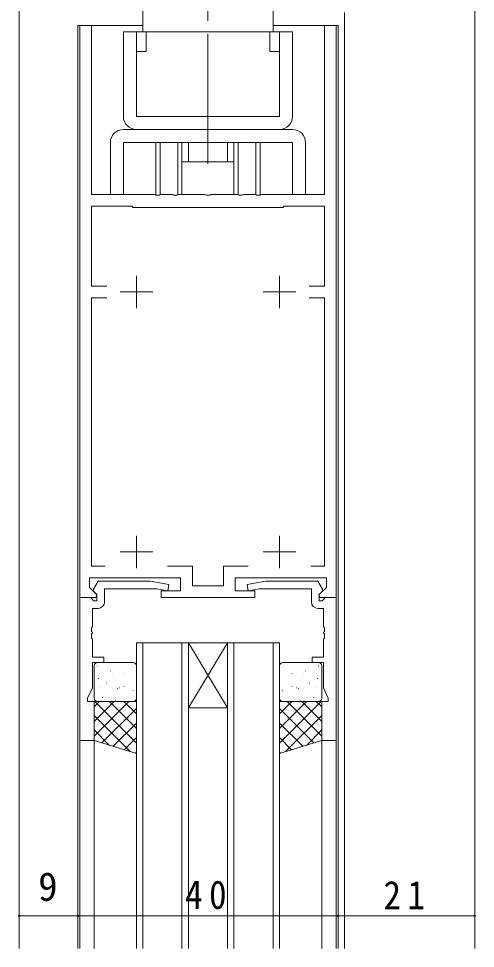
# Model space of a CAD drawing. Units: millimetres, scale not verified. Extents: x -567 to 567, y -403 to 403.
# Drawn here: x -462.8 to -392.6, y -73.5 to 69.6 of the extents above; entities that cross this region are included whole.
import ezdxf
from ezdxf.enums import TextEntityAlignment as Align

# ---------------------------------------------------------------- set-up
doc = ezdxf.new("R2010")
doc.units = ezdxf.units.MM
doc.header["$LTSCALE"] = 2
doc.linetypes.add('USER2', pattern=[13, 10, -1, 1, -1])
for name, color, linetype, lineweight in [('0-3_YKK_11', 7, 'Continuous', 18), ('0-4_YKK_12', 2, 'Continuous', 18), ('0-5_YKK_13', 4, 'Continuous', 18), ('0-6_YKK_D', 6, 'Continuous', 18)]:
    doc.layers.add(name, color=color, linetype=linetype, lineweight=lineweight)
doc.styles.add('ＭＳ ゴシック', font='')
doc.styles.get('ＭＳ ゴシック').set_extended_font_data('MS Gothic')

msp = doc.modelspace()

# ---------------------------------------------------------------- linework, layer by layer
at = {"layer": '0-3_YKK_11'}
for p, q in [((-453.426, 68.5), (-451.626, 68.5)), ((-453.426, -19.5), (-453.426, 68.5)), ((-451.626, 68.5), (-451.626, 42.5)), ((-415.826, 68.5), (-414.026, 68.5)), ((-415.826, 42.5), (-415.826, 68.5)), ((-414.026, 68.5), (-414.026, -19.5)), ((-451.626, 42.5), (-441.934, 42.5)), ((-441.934, 42.5), (-441.751, 42.38)), ((-441.751, 42.38), (-441.201, 42.38)), ((-441.201, 42.38), (-441.018, 42.5)), ((-441.018, 42.5), (-439.184, 42.5)), ((-439.184, 42.5), (-439.001, 42.38)), ((-439.001, 42.38), (-438.451, 42.38)), ((-438.451, 42.38), (-438.268, 42.5)), ((-438.268, 42.5), (-434.184, 42.5)), ((-434.184, 42.5), (-434.001, 42.38)), ((-434.001, 42.38), (-433.451, 42.38)), ((-433.451, 42.38), (-433.268, 42.5)), ((-433.268, 42.5), (-429.184, 42.5)), ((-429.184, 42.5), (-429.001, 42.38)), ((-429.001, 42.38), (-428.451, 42.38)), ((-428.451, 42.38), (-428.268, 42.5)), ((-428.268, 42.5), (-426.434, 42.5)), ((-426.434, 42.5), (-426.251, 42.38)), ((-426.251, 42.38), (-425.701, 42.38)), ((-425.701, 42.38), (-425.518, 42.5)), ((-425.518, 42.5), (-415.826, 42.5)), ((-451.626, 40.7), (-451.626, 28.4)), ((-445.426, 40.7), (-451.626, 40.7)), ((-445.226, 40.5), (-445.426, 40.7)), ((-422.226, 40.5), (-445.226, 40.5)), ((-422.026, 40.7), (-422.226, 40.5)), ((-415.826, 40.7), (-422.026, 40.7)), ((-415.826, 28.4), (-415.826, 40.7)), ((-444.726, 25), (-444.726, 30)), ((-422.726, 25), (-422.726, 30)), ((-451.626, 28.4), (-449.297, 28.4)), ((-442.226, 27.5), (-447.226, 27.5)), ((-420.226, 27.5), (-425.226, 27.5)), ((-418.155, 28.4), (-415.826, 28.4)), ((-451.626, 26.6), (-451.626, -14.7)), ((-449.297, 26.6), (-451.626, 26.6)), ((-415.826, 26.6), (-418.155, 26.6)), ((-415.826, -14.7), (-415.826, 26.6)), ((-444.726, -15), (-444.726, -10)), ((-422.726, -15), (-422.726, -10)), ((-442.226, -12.5), (-447.226, -12.5)), ((-420.226, -12.5), (-425.226, -12.5)), ((-451.626, -14.7), (-449.528, -14.7)), ((-439.924, -14.7), (-436.126, -14.7)), ((-436.126, -14.7), (-436.126, -17.7)), ((-431.326, -14.7), (-427.528, -14.7)), ((-431.326, -17.7), (-431.326, -14.7)), ((-417.924, -14.7), (-415.826, -14.7)), ((-417.924, -14.7), (-415.826, -14.7)), ((-451.926, -16.5), (-451.926, -17.976)), ((-437.926, -16.5), (-451.926, -16.5)), ((-451.326, -18.212), (-450.626, -17)), ((-450.626, -17), (-442.618, -17)), ((-442.618, -17), (-439.739, -17.508)), ((-437.926, -18.5), (-437.926, -16.5)), ((-429.526, -16.5), (-429.526, -18.5)), ((-415.526, -16.5), (-429.526, -16.5)), ((-424.834, -17), (-427.713, -17.508)), ((-416.826, -17), (-424.834, -17)), ((-416.126, -18.212), (-416.826, -17)), ((-415.526, -17.976), (-415.526, -16.5)), ((-451.926, -17.976), (-450.79, -19.112)), ((-451.326, -18.55), (-451.326, -18.212)), ((-450.826, -19.05), (-451.326, -18.55)), ((-449.626, -18.2), (-449.626, -20.2)), ((-441.571, -18.2), (-449.626, -18.2)), ((-439.913, -18.492), (-441.571, -18.2)), ((-440.926, -18.5), (-437.926, -18.5)), ((-440.926, -19.5), (-440.926, -18.5)), ((-439.739, -17.508), (-439.913, -18.492)), ((-436.126, -17.7), (-431.326, -17.7)), ((-429.526, -18.5), (-426.526, -18.5)), ((-427.713, -17.508), (-427.539, -18.492)), ((-427.539, -18.492), (-425.881, -18.2)), ((-426.526, -18.5), (-426.526, -19.5)), ((-425.881, -18.2), (-417.826, -18.2)), ((-417.826, -18.2), (-417.826, -20.2)), ((-416.662, -19.112), (-415.526, -17.976)), ((-416.626, -19.05), (-416.126, -18.55)), ((-416.126, -18.55), (-416.126, -18.212)), ((-450.95, -19.5), (-453.426, -19.5)), ((-453.426, -19.5), (-451.796, -19.5)), ((-453.426, -41.5), (-453.426, -19.5)), ((-451.796, -19.5), (-451.496, -19.8)), ((-451.496, -19.8), (-451.296, -20)), ((-451.296, -20), (-450.826, -20)), ((-450.79, -19.112), (-450.95, -19.5)), ((-450.826, -20), (-450.826, -19.05)), ((-426.526, -19.5), (-440.926, -19.5)), ((-416.502, -19.5), (-416.662, -19.112)), ((-416.626, -20), (-416.626, -19.05)), ((-416.156, -20), (-416.626, -20)), ((-414.026, -19.5), (-416.502, -19.5)), ((-415.956, -19.8), (-416.156, -20)), ((-415.656, -19.5), (-415.956, -19.8)), ((-414.026, -19.5), (-415.656, -19.5)), ((-414.026, -41.5), (-414.026, -19.5)), ((-451.496, -21.2), (-451.496, -23.992)), ((-450.626, -21.2), (-451.496, -21.2)), ((-416.826, -21.2), (-415.956, -21.2)), ((-415.956, -21.2), (-415.956, -23.992)), ((-451.496, -23.992), (-451.616, -24.175)), ((-451.616, -24.175), (-451.616, -24.725)), ((-415.956, -23.992), (-415.836, -24.175)), ((-415.836, -24.175), (-415.836, -24.725)), ((-451.616, -24.725), (-451.496, -24.908)), ((-451.496, -24.992), (-451.616, -25.175)), ((-451.616, -25.175), (-451.616, -25.725)), ((-451.616, -25.725), (-451.496, -25.908)), ((-451.496, -24.908), (-451.496, -24.992)), ((-415.836, -24.725), (-415.956, -24.908)), ((-415.956, -24.908), (-415.956, -24.992)), ((-415.956, -24.992), (-415.836, -25.175)), ((-415.836, -25.725), (-415.956, -25.908)), ((-415.836, -25.175), (-415.836, -25.725)), ((-451.496, -25.908), (-451.496, -28.7)), ((-415.956, -25.908), (-415.956, -28.7)), ((-451.496, -28.7), (-449.726, -28.7)), ((-451.496, -29.5), (-451.496, -33.435)), ((-449.726, -29.5), (-451.496, -29.5)), ((-449.726, -28.7), (-449.726, -29.5)), ((-417.726, -28.7), (-417.726, -29.5)), ((-415.956, -28.7), (-417.726, -28.7)), ((-417.726, -29.5), (-415.956, -29.5)), ((-415.956, -29.5), (-415.956, -33.435)), ((-451.496, -33.435), (-452.226, -35)), ((-415.956, -33.435), (-415.226, -35)), ((-452.226, -35), (-452.226, -35.5)), ((-452.226, -35.5), (-451.226, -35.5)), ((-451.226, -35.5), (-451.226, -41.5)), ((-416.226, -35.5), (-416.226, -41.5)), ((-415.226, -35.5), (-416.226, -35.5)), ((-415.226, -35), (-415.226, -35.5)), ((-451.226, -41.5), (-453.426, -41.5)), ((-416.226, -41.5), (-414.026, -41.5))]:
    msp.add_line(p, q, dxfattribs=at)
for centre, start, end in [((-450.626, -20.2), 270.00001, 359.99999), ((-416.826, -20.2), 180.00001, 269.99999)]:
    msp.add_arc(centre, 1, start, end, dxfattribs=at)
at = {"layer": '0-4_YKK_12'}
for p, q in [((-462.726, 220), (-462.726, -73.5)), ((-392.726, 220), (-392.726, -73.5)), ((-412.726, 70.5), (-412.726, -73.5)), ((-453.726, 68.5), (-443.726, 68.5)), ((-453.726, 68.5), (-453.726, -73.5)), ((-423.726, 68.5), (-413.726, 68.5)), ((-413.726, 68.5), (-413.726, -73.5)), ((-436.726, -26.5), (-444.726, -26.5)), ((-444.726, -26.5), (-444.726, -73.5)), ((-443.726, -73.5), (-443.726, -26.5)), ((-437.726, -26.5), (-437.726, -73.5)), ((-430.726, -26.5), (-436.726, -36.5)), ((-436.726, -26.5), (-430.726, -36.5)), ((-436.726, -26.5), (-430.726, -26.5)), ((-436.726, -73.5), (-436.726, -26.5)), ((-422.726, -26.5), (-430.726, -26.5)), ((-430.726, -26.5), (-430.726, -73.5)), ((-429.726, -73.5), (-429.726, -26.5)), ((-423.726, -26.5), (-423.726, -73.5)), ((-422.726, -73.5), (-422.726, -26.5)), ((-436.726, -36.5), (-430.726, -36.5)), ((-453.426, -73.5), (-453.426, -41.2)), ((-451.225, -73.5), (-451.226, -41.3)), ((-416.226, -73.5), (-416.226, -41.3)), ((-414.025, -73.5), (-414.026, -41.2))]:
    msp.add_line(p, q, dxfattribs=at)
at = {"layer": '0-5_YKK_13', "linetype": 'USER2'}
msp.add_line((-433.726, 47.196), (-433.726, 109.297), dxfattribs=at)
at = {"layer": '0-5_YKK_13'}
for p, q in [((-443.726, 72.633), (-443.726, 67.497)), ((-423.726, 72.633), (-423.726, 67.497)), ((-446.726, 67.497), (-446.726, 54.497)), ((-446.726, 67.497), (-420.726, 67.497)), ((-444.726, 67.497), (-444.726, 54.497)), ((-443.226, 67.497), (-443.226, 64.497)), ((-422.726, 54.497), (-422.726, 67.497)), ((-420.726, 67.497), (-420.726, 54.497)), ((-443.226, 64.497), (-444.726, 64.497)), ((-422.726, 54.497), (-444.726, 54.497)), ((-420.726, 52.497), (-446.726, 52.497)), ((-448.726, 50.497), (-448.726, 42.497)), ((-420.726, 50.497), (-446.726, 50.497)), ((-446.726, 42.497), (-446.726, 50.497)), ((-441.726, 50.497), (-441.726, 42.497)), ((-437.726, 50.497), (-441.726, 50.497)), ((-441.069, 50.497), (-441.069, 42.497)), ((-438.383, 50.497), (-438.383, 42.497)), ((-437.726, 42.497), (-437.726, 50.497)), ((-436.726, 50.497), (-436.726, 47.497)), ((-430.726, 47.497), (-430.726, 50.497)), ((-429.726, 50.497), (-429.726, 42.497)), ((-425.726, 50.497), (-429.726, 50.497)), ((-429.069, 50.497), (-429.069, 42.497)), ((-426.383, 50.497), (-426.383, 42.497)), ((-425.726, 42.497), (-425.726, 50.497)), ((-420.726, 50.497), (-420.726, 42.497)), ((-418.726, 50.497), (-418.726, 42.497)), ((-429.726, 47.497), (-437.726, 47.497)), ((-451.226, -30), (-451.226, -35)), ((-450.782, -30.064), (-450.738, -30.04)), ((-445.226, -29.5), (-450.726, -29.5)), ((-444.726, -35), (-444.726, -30)), ((-422.726, -35), (-422.726, -30)), ((-422.226, -29.5), (-416.726, -29.5)), ((-416.67, -30.064), (-416.714, -30.04)), ((-416.226, -30), (-416.226, -35)), ((-448.757, -30.798), (-448.713, -30.774)), ((-448.443, -31.218), (-448.437, -31.21)), ((-446.68, -31.23), (-446.637, -31.206)), ((-420.771, -31.23), (-420.815, -31.206)), ((-419.009, -31.218), (-419.015, -31.21)), ((-418.695, -30.798), (-418.739, -30.774)), ((-450.59, -32.008), (-450.543, -31.92)), ((-449.348, -32.688), (-449.304, -32.664)), ((-418.104, -32.688), (-418.147, -32.664)), ((-416.862, -32.008), (-416.909, -31.92)), ((-450.418, -33.423), (-450.411, -33.415)), ((-447.7, -33.533), (-447.654, -33.445)), ((-447.323, -33.422), (-447.28, -33.398)), ((-446.657, -33.238), (-446.651, -33.23)), ((-445.247, -33.854), (-445.203, -33.83)), ((-422.205, -33.854), (-422.249, -33.83)), ((-420.795, -33.238), (-420.801, -33.23)), ((-420.128, -33.422), (-420.172, -33.398)), ((-419.752, -33.533), (-419.798, -33.445)), ((-417.034, -33.423), (-417.04, -33.415)), ((-451.226, -35.5), (-444.726, -35.5)), ((-451.226, -41.5), (-451.226, -35.5)), ((-451.226, -40.834), (-445.892, -35.5)), ((-451.226, -38.589), (-448.137, -35.5)), ((-451.226, -36.344), (-450.382, -35.5)), ((-444.726, -41.902), (-451.128, -35.5)), ((-450.726, -35.5), (-445.226, -35.5)), ((-449.991, -34.879), (-449.947, -34.855)), ((-444.726, -39.657), (-448.883, -35.5)), ((-448.599, -35.405), (-448.592, -35.398)), ((-447.915, -35.312), (-447.871, -35.288)), ((-444.726, -37.412), (-446.638, -35.5)), ((-444.726, -35.5), (-444.726, -43.5)), ((-422.726, -35.5), (-422.726, -43.5)), ((-416.226, -35.5), (-422.726, -35.5)), ((-422.726, -41.902), (-416.324, -35.5)), ((-422.726, -39.657), (-418.569, -35.5)), ((-422.726, -37.412), (-420.814, -35.5)), ((-416.726, -35.5), (-422.226, -35.5)), ((-416.226, -40.834), (-421.56, -35.5)), ((-419.537, -35.312), (-419.581, -35.288)), ((-416.226, -38.589), (-419.315, -35.5)), ((-418.853, -35.405), (-418.86, -35.398)), ((-417.461, -34.879), (-417.504, -34.855)), ((-416.226, -36.344), (-417.07, -35.5)), ((-416.226, -41.5), (-416.226, -35.5)), ((-450.018, -41.872), (-444.726, -36.579)), ((-417.434, -41.872), (-422.726, -36.579)), ((-445.66, -43.213), (-451.226, -37.647)), ((-421.792, -43.213), (-416.226, -37.647)), ((-448.903, -42.215), (-451.226, -39.892)), ((-448.301, -42.4), (-444.726, -38.824)), ((-419.151, -42.4), (-422.726, -38.825)), ((-418.549, -42.215), (-416.226, -39.892)), ((-446.585, -42.928), (-444.726, -41.07)), ((-420.867, -42.928), (-422.726, -41.07)), ((-444.726, -43.5), (-451.226, -41.5)), ((-422.726, -43.5), (-416.226, -41.5)), ((-444.868, -43.456), (-444.726, -43.315)), ((-422.584, -43.456), (-422.726, -43.315))]:
    msp.add_line(p, q, dxfattribs=at)
msp.add_lwpolyline([(-424.226, 67.497), (-424.226, 64.497), (-422.726, 64.497)], dxfattribs=at)
for centre, radius, start, end in [((-444.726, 54.497), 2, 180, 270), ((-422.726, 54.497), 2, 270, 0), ((-446.726, 50.497), 2, 90, 180), ((-420.726, 50.497), 2, 0, 90), ((-450.726, -30), 0.5, 90, 180), ((-445.226, -30), 0.5, 0, 90), ((-422.226, -30), 0.5, 90, 180), ((-416.726, -30), 0.5, 0, 90), ((-450.726, -35), 0.5, 180, 270), ((-445.226, -35), 0.5, 270, 0), ((-422.226, -35), 0.5, 180, 270), ((-416.726, -35), 0.5, 270, 0)]:
    msp.add_arc(centre, radius, start, end, dxfattribs=at)
at = {"layer": '0-6_YKK_D'}
for p, q in [((-453.726, -68.5), (-462.726, -68.5)), ((-413.726, -68.5), (-453.726, -68.5)), ((-413.726, -68.5), (-392.726, -68.5))]:
    msp.add_line(p, q, dxfattribs=at)
for centre, start, end in [((-462.726, -68.5), 0, 180), ((-462.726, -68.5), 180, 0), ((-453.726, -68.5), 0, 180), ((-453.726, -68.5), 0, 180), ((-453.726, -68.5), 180, 0), ((-453.726, -68.5), 180, 0), ((-413.726, -68.5), 0, 180), ((-413.726, -68.5), 0, 180), ((-413.726, -68.5), 180, 0), ((-413.726, -68.5), 180, 0), ((-392.726, -68.5), 0, 180), ((-392.726, -68.5), 180, 0)]:
    msp.add_arc(centre, 0.106, start, end, dxfattribs=at)

# ---------------------------------------------------------------- texts
at = {"layer": '0-6_YKK_D', "color": 7, "style": 'ＭＳ ゴシック'}
msp.add_text('9', height=4.399, dxfattribs=at).set_placement((-459.826, -67.5), align=Align.BOTTOM_LEFT)
at = {"layer": '0-6_YKK_D', "color": 7, "char_height": 4.399, "attachment_point": 7, "style": 'ＭＳ ゴシック'}
for s, insert in [('\\T1.37;\\W0.9;40', (-437.246, -67.5)), ('\\T1.37;\\W0.9;21', (-406.746, -67.5))]:
    msp.add_mtext(s, dxfattribs=dict(at, insert=insert))

doc.saveas('drawing.dxf')
